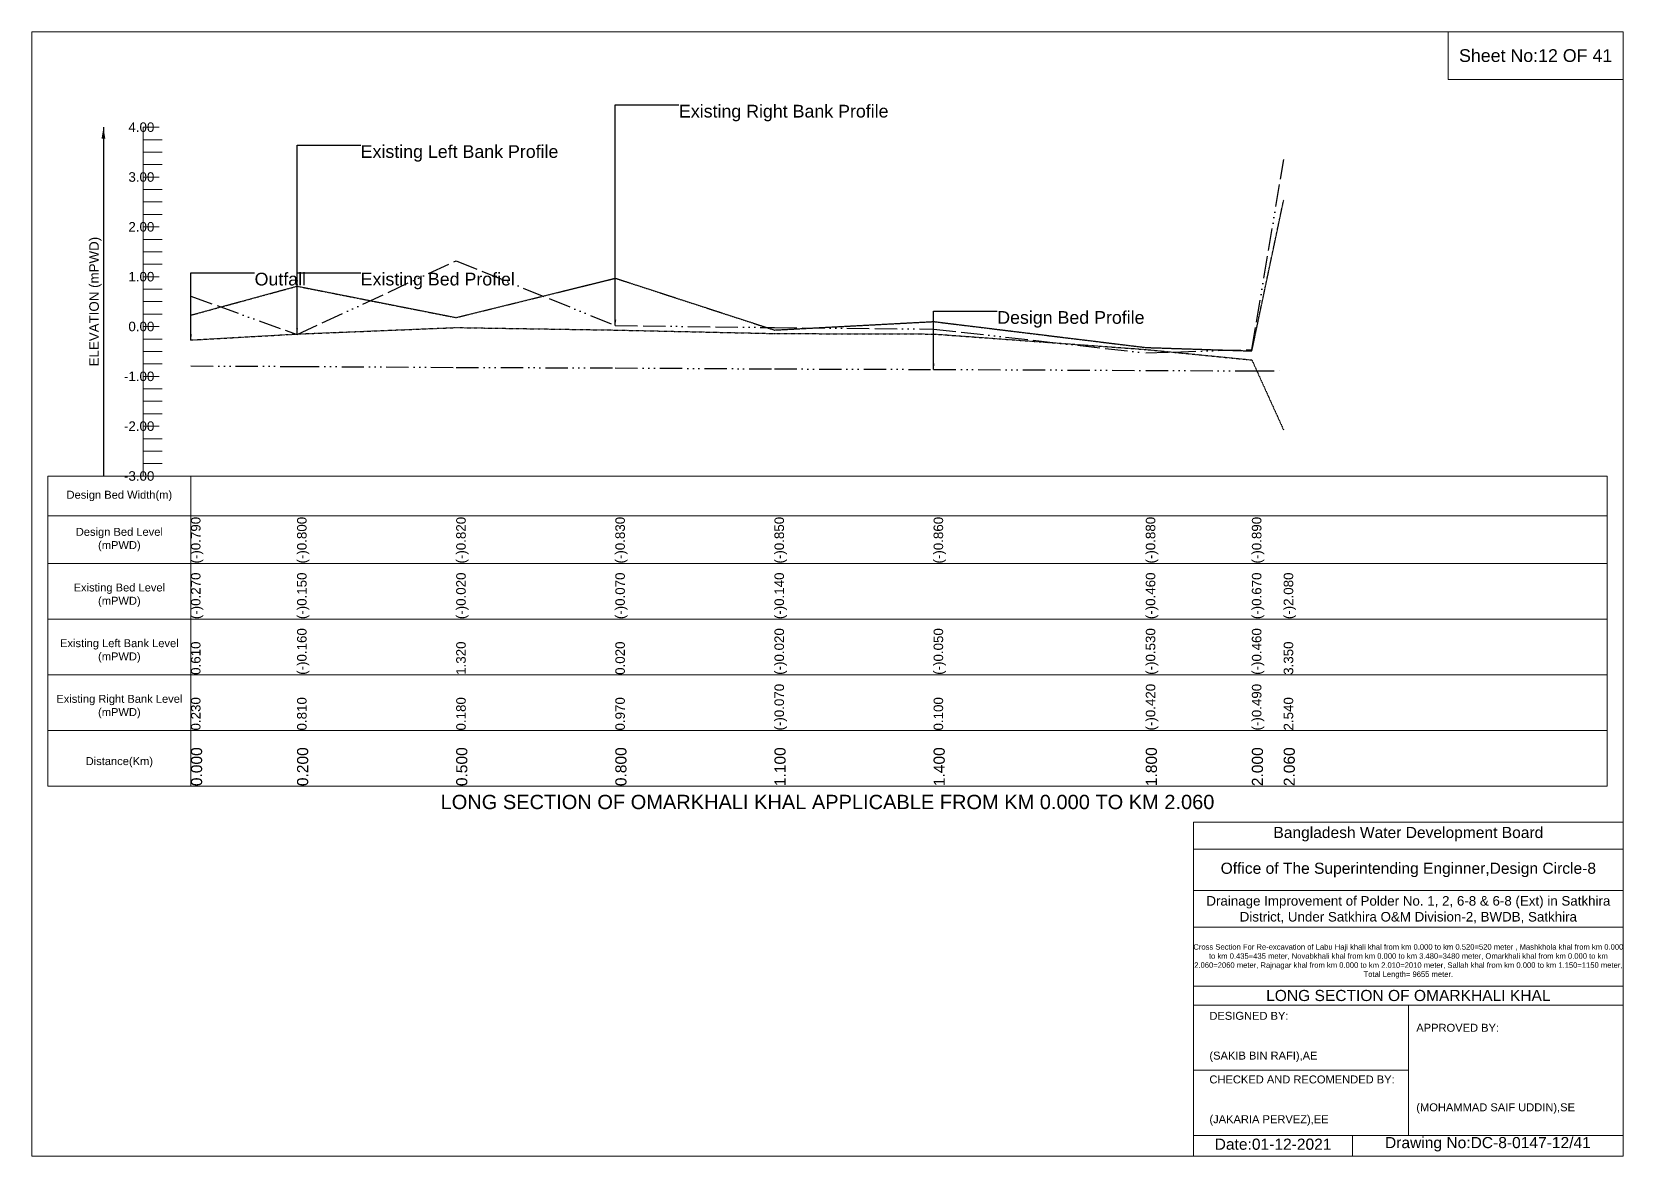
# Model space of a CAD drawing. Header units: inches. Extents: x 93000 to 506000, y -4242 to 0.
# Drawn here: x 210000 to 216000, y -4242 to 0 of the extents above; entities that cross this region are included whole.
import ezdxf

# ---------------------------------------------------------------- set-up
doc = ezdxf.new("R2010")
doc.units = ezdxf.units.IN
doc.header["$LTSCALE"] = 7
doc.header["$MEASUREMENT"] = 0
for name, pattern in [('ACAD_ISO14W100', [24, 12, -3, 0, -3, 0, -3, 0, -3]), ('ACAD_ISO15W100', [39, 12, -3, 12, -3, 0, -3, 0, -3, 0, -3]), ('DASHDOT2', [0.5, 0.25, -0.125, 0, -0.125]), ('DASHED2', [0.375, 0.25, -0.125])]:
    doc.linetypes.add(name, pattern=pattern)
for name, color, linetype, lineweight in [('Cross section Data Border', 7, 'Continuous', 9), ('Design Bed Level Long Section', 7, 'ACAD_ISO14W100', 25), ('Existing Bed Level for Long Section', 7, 'DASHDOT2', 25), ('Existing Left Bank of Long section', 7, 'DASHED2', 25), ('Existing Right Bank of Long Section', 7, 'ACAD_ISO15W100', 25), ('Long Section Border', 7, 'Continuous', 9), ('Long Section Labels', 7, 'Continuous', 9), ('Vscale for Long Section', 7, 'Continuous', 9)]:
    doc.layers.add(name, color=color, linetype=linetype, lineweight=lineweight)
doc.styles.get("Standard").update_dxf_attribs({"font": 'arial.ttf'})
doc.dimstyles.get("Standard").update_dxf_attribs({"dimtxt": 0.18, "dimasz": 0.18, "dimexe": 0.18, "dimexo": 0.0625, "dimgap": 0.09, "dimtad": 0, "dimtih": 1, "dimtoh": 1, "dimdec": 4, "dimzin": 0, "dimdsep": 46, "dimtxsty": 'Standard', "dimcen": 0.09, "dimadec": 0, "dimazin": 0, "dimtfac": 1, "dimtdec": 4, "dimtofl": 0, "dimtmove": 0, "dimatfit": 3, "dimfxl": 1, "dimtolj": 1, "dimtzin": 0, "dimarcsym": 0})

msp = doc.modelspace()

# ---------------------------------------------------------------- linework, layer by layer
at = {"layer": 'Cross section Data Border'}
for points in [[(210000, 0), (216000, 0), (216000, -4242), (210000, -4242)], [(215340, 0), (216000, 0), (216000, -180), (215340, -180)]]:
    msp.add_lwpolyline(points, close=True, dxfattribs=at)
for points in [[(214380, -4242), (214380, -2982), (216000, -2982)], [(214380, -3084), (216000, -3084)], [(214380, -3240), (216000, -3240)], [(214380, -3378), (216000, -3378)], [(214380, -3600), (216000, -3600)], [(214380, -3672), (216000, -3672)], [(215190, -3672), (215190, -4164)], [(214380, -3918), (215190, -3918)], [(214380, -4164), (216000, -4164)], [(214980, -4164), (214980, -4242)]]:
    msp.add_lwpolyline(points, dxfattribs=at)
at = {"layer": 'Design Bed Level Long Section'}
msp.add_lwpolyline([(210600, -1260.5), (211000, -1262.4), (211600, -1266.2), (212200, -1268), (212800, -1271.8), (213400, -1273.7), (214200, -1277.4), (214600, -1279.3), (214720, -1279.3)], dxfattribs=at)
at = {"layer": 'Existing Bed Level for Long Section'}
msp.add_lwpolyline([(210600, -1162.8), (211000, -1140.2), (211600, -1115.8), (212200, -1125.2), (212800, -1138.3), (213400, -1140.2), (214200, -1198.5), (214600, -1238), (214720, -1503)], dxfattribs=at)
at = {"layer": 'Existing Left Bank of Long section'}
msp.add_lwpolyline([(210600, -1068.8), (211000, -959.7), (211600, -1078.2), (212200, -929.6), (212800, -1125.2), (213400, -1093.2), (214200, -1191), (214600, -1204.1), (214720, -634.5)], dxfattribs=at)
at = {"layer": 'Existing Right Bank of Long Section'}
msp.add_lwpolyline([(210600, -997.3), (211000, -1142.1), (211600, -863.8), (212200, -1108.2), (212800, -1115.8), (213400, -1121.4), (214200, -1211.6), (214600, -1198.5), (214720, -482.2)], dxfattribs=at)
at = {"layer": 'Long Section Border'}
msp.add_lwpolyline([(210060, -1676), (215940, -1676), (215940, -2846), (210060, -2846)], close=True, dxfattribs=at)
for points in [[(210600, -1676), (210600, -2846)], [(210060, -1826), (215940, -1826)], [(210060, -2006), (215940, -2006)], [(210060, -2216), (215940, -2216)], [(210060, -2426), (215940, -2426)], [(210060, -2636), (215940, -2636)]]:
    msp.add_lwpolyline(points, dxfattribs=at)
at = {"layer": 'Vscale for Long Section'}
for points in [[(210420, -1676), (210420, -1488), (210420, -1300), (210420, -1112), (210420, -924), (210420, -736), (210420, -548), (210420, -360)], [(210420, -360), (210480, -360)], [(210420, -407), (210492, -407)], [(210420, -454), (210492, -454)], [(210420, -501), (210492, -501)], [(210420, -548), (210480, -548)], [(210420, -595), (210492, -595)], [(210420, -642), (210492, -642)], [(210420, -689), (210492, -689)], [(210420, -736), (210480, -736)], [(210420, -783), (210492, -783)], [(210420, -830), (210492, -830)], [(210420, -877), (210492, -877)], [(210420, -924), (210480, -924)], [(210420, -971), (210492, -971)], [(210420, -1018), (210492, -1018)], [(210420, -1065), (210492, -1065)], [(210420, -1112), (210480, -1112)], [(210420, -1159), (210492, -1159)], [(210420, -1206), (210492, -1206)], [(210420, -1253), (210492, -1253)], [(210420, -1300), (210480, -1300)], [(210420, -1347), (210492, -1347)], [(210420, -1394), (210492, -1394)], [(210420, -1441), (210492, -1441)], [(210420, -1488), (210480, -1488)], [(210420, -1535), (210492, -1535)], [(210420, -1582), (210492, -1582)], [(210420, -1629), (210492, -1629)], [(210420, -1676), (210480, -1676)]]:
    msp.add_lwpolyline(points, dxfattribs=at)

# ---------------------------------------------------------------- texts
at = {"layer": 'Cross section Data Border', "attachment_point": 5}
for s, insert, char_height in [('Sheet No:12 OF 41', (215670, -90), 48), ('Bangladesh Water Development Board', (215190, -3027), 42), ('Office of The Superintending Enginner,Design Circle-8', (215190, -3162), 42)]:
    msp.add_mtext(s, dxfattribs=dict(at, insert=insert, char_height=char_height))
at = {"layer": 'Cross section Data Border'}
for s, insert, char_height, width, attachment_point in [('Drainage Improvement of Polder No. 1, 2, 6-8 & 6-8 (Ext) in Satkhira District, Under Satkhira O&M Division-2, BWDB, Satkhira', (215190, -3312), 36, 1680, 5), ('Cross Section For Re-excavation of Labu Haji khali khal from km 0.000 to km 0.520=520 meter , Mashkhola khal from km 0.000 to km 0.435=435 meter, Novabkhali khal from km 0.000 to km 3.480=3480 meter, Omarkhali khal from km 0.000 to km 2.060=2060 meter, Rajnagar khal from km 0.000 to km 2.010=2010 meter, Sallah khal from km 0.000 to km 1.150=1150 meter, Total Length= 9655 meter. ', (215190, -3507), 20.5611, 1620, 5), ('LONG SECTION OF OMARKHALI KHAL', (215190, -3636), 42, 1680, 5), ('DESIGNED BY:^J^J^J(SAKIB BIN RAFI),AE', (214440, -3792), 30, 840, 4), ('APPROVED BY:^J^J^J^J^J^J(MOHAMMAD SAIF UDDIN),SE', (215220, -3912), 30, 840, 4), ('CHECKED AND RECOMENDED BY:^J^J^J(JAKARIA PERVEZ),EE', (214440, -4032), 30, 840, 4), ('Date:01-12-2021', (214680, -4197), 42, 840, 5), ('Drawing No:DC-8-0147-12/41', (215490, -4197), 42, 1320, 5)]:
    msp.add_mtext(s, dxfattribs=dict(at, insert=insert, char_height=char_height, width=width, attachment_point=attachment_point))
at = {"layer": 'Long Section Border', "attachment_point": 5}
for s, insert, char_height in [('Design Bed Width(m)', (210330, -1751), 30), ('Design Bed Level^J(mPWD)', (210330, -1916), 30), ('Existing Bed Level^J(mPWD)', (210330, -2126), 30), ('Existing Left Bank Level^J(mPWD)', (210330, -2336), 30), ('Existing Right Bank Level^J(mPWD)', (210330, -2546), 30), ('Distance(Km)', (210330, -2756), 30), ('LONG SECTION OF OMARKHALI KHAL APPLICABLE FROM KM 0.000 TO KM 2.060', (213000, -2906), 54)]:
    msp.add_mtext(s, dxfattribs=dict(at, insert=insert, char_height=char_height))
at = {"layer": 'Long Section Labels', "char_height": 48, "attachment_point": 1}
for s, insert in [('Existing Right Bank Profile', (212440, -275.4)), ('Existing Left Bank Profile', (211240, -427.7)), ('Outfall', (210840, -909)), ('Existing Bed Profiel', (211240, -909)), ('Design Bed Profile', (213640, -1053.7))]:
    msp.add_mtext(s, dxfattribs=dict(at, insert=insert))
at = {"layer": 'Vscale for Long Section', "char_height": 36, "attachment_point": 6}
for s, insert in [('4.00', (210462, -360)), ('3.00', (210462, -548)), ('2.00', (210462, -736)), ('1.00', (210462, -924)), ('0.00', (210462, -1112)), ('-1.00', (210462, -1300)), ('-2.00', (210462, -1488)), ('-3.00', (210462, -1676))]:
    msp.add_mtext(s, dxfattribs=dict(at, insert=insert))
at = {"layer": 'Vscale for Long Section', "rotation": 90}
for s, insert, char_height, attachment_point in [('ELEVATION (mPWD)', (210240, -1018), 36, 5), ('(-)0.790', (210600, -2006), 36, 1), ('(-)0.800', (211000, -2006), 36, 1), ('(-)0.820', (211600, -2006), 36, 1), ('(-)0.830', (212200, -2006), 36, 1), ('(-)0.850', (212800, -2006), 36, 1), ('(-)0.860', (213400, -2006), 36, 1), ('(-)0.880', (214200, -2006), 36, 1), ('(-)0.890', (214600, -2006), 36, 1), ('(-)0.890', (214600, -2006), 36, 1), ('(-)0.270', (210600, -2216), 36, 1), ('(-)0.150', (211000, -2216), 36, 1), ('(-)0.150', (211000, -2216), 36, 1), ('(-)0.020', (211600, -2216), 36, 1), ('(-)0.070', (212200, -2216), 36, 1), ('(-)0.140', (212800, -2216), 36, 1), ('(-)0.460', (214200, -2216), 36, 1), ('(-)0.670', (214600, -2216), 36, 1), ('(-)2.080', (214720, -2216), 36, 1), ('(-)0.160', (211000, -2426), 36, 1), ('(-)0.020', (212800, -2426), 36, 1), ('(-)0.050', (213400, -2426), 36, 1), ('(-)0.530', (214200, -2426), 36, 1), ('(-)0.460', (214600, -2426), 36, 1), ('0.610', (210600, -2426), 36, 1), ('1.320', (211600, -2426), 36, 1), ('0.020', (212200, -2426), 36, 1), ('3.350', (214720, -2426), 36, 1), ('0.230', (210600, -2636), 36, 1), ('0.810', (211000, -2636), 36, 1), ('0.180', (211600, -2636), 36, 1), ('0.970', (212200, -2636), 36, 1), ('(-)0.070', (212800, -2636), 36, 1), ('0.100', (213400, -2636), 36, 1), ('(-)0.420', (214200, -2636), 36, 1), ('(-)0.490', (214600, -2636), 36, 1), ('2.540', (214720, -2636), 36, 1), ('0.000', (210600, -2846), 42, 1), ('0.200', (211000, -2846), 42, 1), ('0.500', (211600, -2846), 42, 1), ('0.800', (212200, -2846), 42, 1), ('1.100', (212800, -2846), 42, 1), ('1.400', (213400, -2846), 42, 1), ('1.800', (214200, -2846), 42, 1), ('2.000', (214600, -2846), 42, 1), ('2.060', (214720, -2846), 42, 1)]:
    msp.add_mtext(s, dxfattribs=dict(at, insert=insert, char_height=char_height, attachment_point=attachment_point))

# ---------------------------------------------------------------- leaders
at = {"layer": 'Long Section Labels', "annotation_type": 0, "has_hookline": 1, "hookline_direction": 0}
for points, text_width in [([(212200, -1108.2), (212200, -275.4), (212439.9, -275.4)], 782), ([(211000, -959.7), (211000, -427.7), (211239.9, -427.7)], 737.4), ([(210600, -1162.8), (210600, -909), (210839.9, -909)], 185.8), ([(211000, -1140.2), (211000, -909), (211239.9, -909)], 571.4), ([(213400, -1273.7), (213400, -1053.7), (213639.9, -1053.7)], 547.4)]:
    msp.add_leader(points, dimstyle='Standard', override={"dimasz": 21.6}, dxfattribs=dict(at, text_width=text_width))
at = {"layer": 'Vscale for Long Section'}
msp.add_leader([(210270, -360), (210270, -1676)], dimstyle='Standard', override={"dimasz": 43.2}, dxfattribs=at)

doc.saveas('drawing.dxf')
